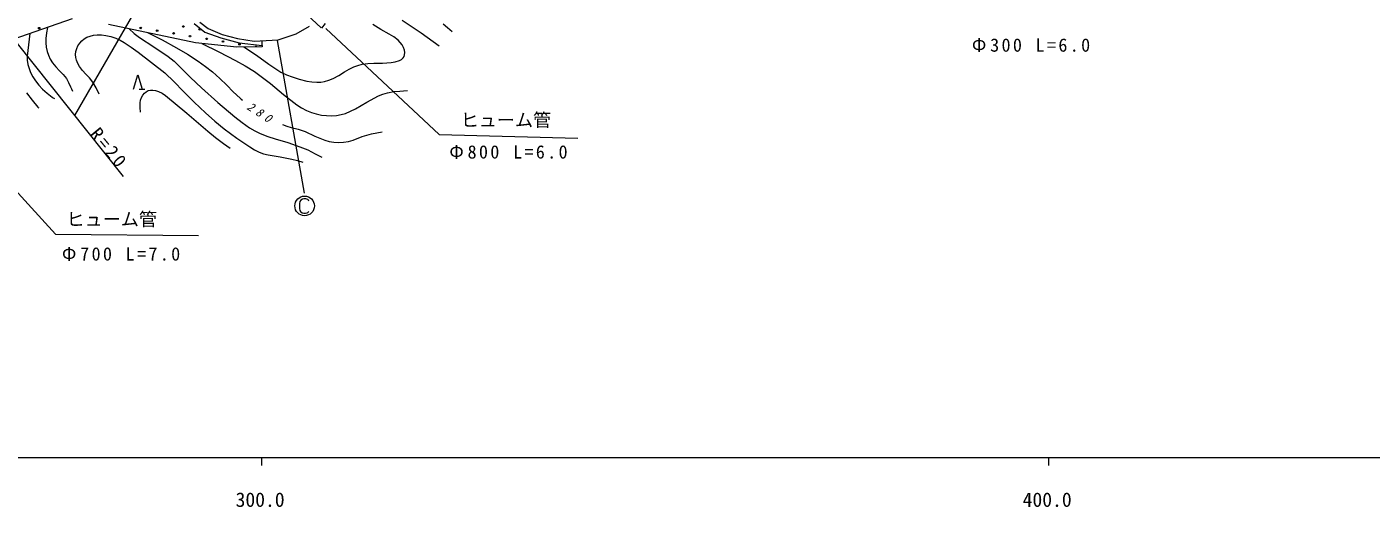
# Model space of a CAD drawing. Units: millimetres, scale not verified. Extents: x 46589 to 686589, y 5897 to 365897.
# Drawn here: x 344792 to 515585, y 184611 to 245594 of the extents above; entities that cross this region are included whole.
import ezdxf
from ezdxf.enums import TextEntityAlignment as Align

# ---------------------------------------------------------------- set-up
doc = ezdxf.new("R2010")
doc.units = ezdxf.units.MM
doc.header["$LTSCALE"] = 1000
doc.linetypes.add('DASHED', pattern=[7.5, 6, -1.5])
doc.layers.add('S-SUV', color=7, linetype='Continuous', lineweight=13)
doc.styles.add('ＭＳ ゴシック', font='')
doc.styles.get('ＭＳ ゴシック').set_extended_font_data('MS Gothic')

msp = doc.modelspace()

# ---------------------------------------------------------------- linework, layer by layer
at = {"layer": 'S-SUV'}
for p, q in [((360823, 251639), (350829, 234358)), ((338357, 249976), (357024, 226601)), ((350557, 246630), (339933, 242913)), ((366032, 246010), (367413, 244938)), ((366750, 246188), (367839, 245392)), ((382256, 245423), (382737, 246027)), ((394873, 244794), (392494, 246393)), ((397684, 245983), (398255, 245514)), ((345183, 244750), (344982, 243330)), ((347267, 244824), (347183, 244110)), ((347411, 245529), (347267, 244824)), ((352065, 244066), (352422, 244275)), ((352422, 244275), (352813, 244433)), ((352813, 244433), (353255, 244539)), ((353255, 244539), (353713, 244586)), ((353713, 244586), (354263, 244575)), ((354263, 244575), (354822, 244502)), ((354822, 244502), (355461, 244356)), ((366198, 243580), (355169, 245915)), ((355461, 244356), (356075, 244155)), ((357803, 245357), (358429, 244772)), ((358429, 244772), (359099, 244228)), ((360138, 244863), (361975, 243930)), ((367413, 244938), (369414, 244200)), ((367839, 245392), (369619, 244632)), ((369619, 244632), (371538, 244130)), ((376722, 243940), (379021, 244718)), ((379021, 244718), (380715, 245704)), ((382761, 245410), (397181, 231934)), ((389770, 245251), (388746, 245880)), ((390814, 244681), (389770, 245251)), ((391399, 244318), (390814, 244681)), ((391947, 243908), (391399, 244318)), ((397196, 243160), (394873, 244794)), ((398255, 245514), (398813, 245025)), ((344982, 243330), (344837, 241877)), ((347183, 244110), (347180, 243560)), ((347180, 243560), (347239, 243000)), ((347239, 243000), (347351, 242490)), ((351024, 242478), (351126, 242852)), ((351126, 242852), (351286, 243208)), ((351286, 243208), (351499, 243535)), ((351499, 243535), (351758, 243820)), ((351758, 243820), (352065, 244066)), ((356075, 244155), (356629, 243917)), ((356629, 243917), (357172, 243616)), ((357172, 243616), (358062, 243023)), ((358062, 243023), (358927, 242376)), ((359099, 244228), (360926, 243071)), ((360926, 243071), (362736, 241853)), ((361975, 243930), (363792, 242940)), ((363792, 242940), (365190, 242120)), ((371463, 243032), (366198, 243580)), ((367036, 243493), (369181, 242444)), ((369414, 244200), (371773, 243557)), ((374703, 243080), (371463, 243032)), ((371538, 244130), (373682, 243802)), ((371773, 243557), (374703, 243223)), ((372350, 243045), (373959, 241986)), ((373682, 243802), (376722, 243940)), ((374703, 243223), (374689, 243848)), ((374703, 243223), (374703, 243080)), ((376610, 243869), (380038, 224474)), ((392232, 243632), (391947, 243908)), ((392475, 243311), (392232, 243632)), ((392645, 242984), (392475, 243311)), ((392759, 242634), (392645, 242984)), ((392802, 242329), (392759, 242634)), ((344837, 241877), (344849, 241349)), ((344849, 241349), (344920, 240828)), ((344920, 240828), (345061, 240307)), ((347351, 242490), (347523, 241988)), ((347523, 241988), (347759, 241505)), ((347759, 241505), (348048, 241050)), ((348048, 241050), (348465, 240523)), ((350984, 242106), (351024, 242478)), ((351008, 241724), (350984, 242106)), ((351090, 241360), (351008, 241724)), ((351252, 240947), (351090, 241360)), ((351465, 240567), (351252, 240947)), ((358927, 242376), (360637, 241091)), ((360637, 241091), (362304, 239763)), ((362736, 241853), (363485, 241241)), ((363485, 241241), (364202, 240576)), ((365190, 242120), (366556, 241249)), ((366556, 241249), (367492, 240583)), ((369181, 242444), (371313, 241334)), ((371313, 241334), (372515, 240652)), ((373959, 241986), (375539, 240874)), ((375539, 240874), (376289, 240343)), ((386850, 240711), (387398, 240845)), ((387398, 240845), (388115, 240948)), ((388115, 240948), (388859, 240993)), ((388859, 240993), (389971, 241003)), ((389971, 241003), (391063, 241073)), ((391063, 241073), (391590, 241174)), ((391590, 241174), (392116, 241337)), ((392116, 241337), (392373, 241470)), ((392373, 241470), (392590, 241649)), ((392590, 241649), (392711, 241824)), ((392711, 241824), (392783, 242039)), ((392783, 242039), (392802, 242329)), ((329435, 240020), (348436, 219266)), ((345061, 240307), (345260, 239801)), ((345260, 239801), (345545, 239253)), ((345545, 239253), (345887, 238727)), ((348465, 240523), (348936, 240027)), ((348936, 240027), (349397, 239555)), ((349397, 239555), (349806, 239049)), ((351848, 240063), (351465, 240567)), ((352275, 239601), (351848, 240063)), ((352738, 239107), (352275, 239601)), ((358346, 237698), (358895, 239494)), ((358895, 239494), (359444, 237698)), ((362304, 239763), (363504, 238619)), ((364202, 240576), (365560, 239187)), ((365560, 239187), (366958, 237845)), ((367492, 240583), (368390, 239870)), ((368390, 239870), (369311, 239059)), ((372515, 240652), (373691, 239915)), ((373691, 239915), (374739, 239175)), ((374739, 239175), (375752, 238387)), ((376289, 240343), (377074, 239861)), ((377074, 239861), (377760, 239527)), ((377760, 239527), (378483, 239242)), ((378483, 239242), (379408, 238948)), ((383698, 239043), (384433, 239431)), ((384433, 239431), (385148, 239878)), ((385148, 239878), (385721, 240226)), ((385721, 240226), (386322, 240520)), ((386322, 240520), (386850, 240711)), ((345887, 238727), (346303, 238199)), ((346303, 238199), (346771, 237704)), ((346771, 237704), (347378, 237171)), ((349806, 239049), (350100, 238546)), ((350100, 238546), (350349, 237999)), ((350349, 237999), (350463, 237717)), ((350463, 237717), (350577, 237424)), ((353154, 238577), (352738, 239107)), ((353596, 237843), (353154, 238577)), ((353989, 237071), (353596, 237843)), ((359071, 237698), (359791, 237698)), ((359964, 237367), (360220, 237499)), ((360220, 237499), (360487, 237564)), ((360487, 237564), (360777, 237572)), ((360777, 237572), (361152, 237509)), ((361152, 237509), (361528, 237383)), ((363504, 238619), (364664, 237431)), ((364664, 237431), (366046, 236028)), ((366958, 237845), (369061, 235988)), ((369311, 239059), (370193, 238202)), ((370193, 238202), (371017, 237355)), ((375752, 238387), (377393, 237027)), ((379408, 238948), (380369, 238706)), ((380369, 238706), (380990, 238602)), ((380990, 238602), (381619, 238558)), ((381619, 238558), (382122, 238580)), ((382122, 238580), (382617, 238663)), ((382617, 238663), (383160, 238822)), ((383160, 238822), (383698, 239043)), ((391395, 237369), (392194, 237452)), ((392194, 237452), (392659, 237483)), ((392659, 237483), (393135, 237510)), ((344747, 237213), (345443, 236303)), ((345443, 236303), (346196, 235419)), ((347378, 237171), (348022, 236684)), ((348022, 236684), (348152, 236590)), ((348152, 236590), (348281, 236497)), ((359177, 235950), (359233, 236291)), ((359179, 235368), (359177, 235950)), ((359233, 236291), (359351, 236631)), ((359351, 236631), (359515, 236918)), ((359515, 236918), (359735, 237180)), ((359735, 237180), (359964, 237367)), ((361528, 237383), (361981, 237162)), ((361981, 237162), (362393, 236895)), ((362393, 236895), (365106, 234637)), ((366046, 236028), (367470, 234668)), ((369061, 235988), (371205, 234175)), ((371017, 237355), (371879, 236557)), ((371879, 236557), (372039, 236429)), ((372039, 236429), (372201, 236306)), ((377393, 237027), (379077, 235710)), ((379077, 235710), (379692, 235316)), ((386558, 235195), (388002, 236047)), ((388002, 236047), (389466, 236842)), ((389466, 236842), (390027, 237063)), ((390027, 237063), (390614, 237229)), ((390614, 237229), (391395, 237369)), ((346196, 235419), (346242, 235366)), ((346242, 235366), (346295, 235305)), ((359242, 234775), (359179, 235368)), ((365106, 234637), (367768, 232343)), ((367470, 234668), (368651, 233633)), ((371205, 234175), (372133, 233457)), ((379692, 235316), (380337, 234974)), ((380337, 234974), (380939, 234727)), ((380939, 234727), (381564, 234537)), ((381564, 234537), (382215, 234402)), ((382215, 234402), (382877, 234327)), ((382877, 234327), (383513, 234311)), ((383513, 234311), (384144, 234355)), ((384144, 234355), (384704, 234453)), ((384704, 234453), (385258, 234611)), ((385258, 234611), (385914, 234873)), ((385914, 234873), (386558, 235195)), ((367768, 232343), (368745, 231547)), ((368651, 233633), (369878, 232639)), ((369878, 232639), (371473, 231473)), ((372133, 233457), (373095, 232790)), ((373095, 232790), (373755, 232401)), ((373755, 232401), (374451, 232061)), ((377260, 233210), (377802, 232989)), ((377802, 232989), (378375, 232822)), ((378375, 232822), (379279, 232600)), ((379279, 232600), (380163, 232320)), ((380163, 232320), (381379, 231729)), ((368745, 231547), (369765, 230794)), ((369765, 230794), (370197, 230489)), ((371473, 231473), (373115, 230347)), ((374451, 232061), (375388, 231694)), ((375388, 231694), (376349, 231382)), ((376349, 231382), (377932, 230910)), ((377932, 230910), (379490, 230383)), ((381379, 231729), (382628, 231190)), ((382628, 231190), (383213, 231041)), ((383213, 231041), (383809, 230952)), ((383809, 230952), (384420, 230926)), ((384420, 230926), (385030, 230960)), ((385030, 230960), (385645, 231058)), ((385645, 231058), (386258, 231218)), ((386258, 231218), (387408, 231655)), ((387408, 231655), (388569, 232030)), ((388569, 232030), (389247, 232155)), ((389247, 232155), (389944, 232250)), ((397181, 231934), (414797, 231455)), ((370197, 230489), (370630, 230185)), ((373115, 230347), (373696, 229989)), ((373696, 229989), (374300, 229689)), ((374300, 229689), (374866, 229489)), ((374866, 229489), (375464, 229343)), ((375464, 229343), (376962, 229100)), ((376962, 229100), (378453, 228797)), ((379490, 230383), (380468, 229965)), ((380468, 229965), (381434, 229486)), ((381434, 229486), (381859, 229263)), ((381859, 229263), (382283, 229037)), ((378453, 228797), (379156, 228613)), ((379156, 228613), (379855, 228419)), ((379986, 223765), (379792, 223727)), ((380229, 223765), (379986, 223765)), ((380373, 223727), (380229, 223765)), ((379473, 223415), (379423, 223165)), ((379423, 223165), (379423, 222552)), ((379423, 222552), (379473, 222290)), ((379592, 223590), (379473, 223415)), ((379473, 222290), (379567, 222134)), ((379567, 222134), (379748, 222002)), ((379792, 223727), (379592, 223590)), ((380492, 223659), (380373, 223727)), ((380486, 222027), (380573, 222109)), ((380579, 223571), (380492, 223659)), ((380573, 222109), (380611, 222196)), ((380629, 223452), (380579, 223571)), ((379748, 222002), (379973, 221952)), ((379973, 221952), (380211, 221952)), ((380211, 221952), (380392, 221971)), ((380392, 221971), (380486, 222027)), ((348436, 219266), (366595, 219111)), ((46589, 190897), (585589, 190897)), ((374589, 190897), (374589, 189897)), ((474589, 190897), (474589, 189897))]:
    msp.add_line(p, q, dxfattribs=at)
at = {"layer": 'S-SUV', "linetype": 'DASHED'}
msp.add_line((377790, 249560), (382256, 245423), dxfattribs=at)
at = {"layer": 'S-SUV'}
for centre, radius in [((346348, 245428), 99.5), ((359251, 245456), 99.5), ((361344, 245111), 99.5), ((363437, 244767), 99.5), ((364656, 245642), 99.5), ((365531, 244423), 99.5), ((366749, 245297), 99.5), ((367624, 244078), 99.5), ((369717, 243734), 99.5), ((371810, 243390), 99.5), ((380079, 222859), 1244)]:
    msp.add_circle(centre, radius, dxfattribs=at)
msp.add_arc((373903, 243046), 99.5, 14.09245, 167.59305, dxfattribs=at)

# ---------------------------------------------------------------- texts
at = {"layer": 'S-SUV', "style": 'ＭＳ ゴシック'}
for s, height, p in [('ヒューム管', 1686, (399904, 232421)), ('ヒューム管', 1686, (349822, 219823)), ('300.0', 1833, (371308, 184091)), ('400.0', 1833, (471308, 184091))]:
    msp.add_text(s, height=height, dxfattribs=at).set_placement(p, align=Align.BOTTOM_LEFT)
at = {"layer": 'S-SUV', "char_height": 1686, "attachment_point": 7, "style": 'ＭＳ ゴシック'}
for s, insert in [('\\T1.26;Φ300\\~L=6.0', (464858, 242390)), ('\\T1.26;Φ800\\~L=6.0', (398461, 228820)), ('\\T1.26;Φ700\\~L=7.0', (349242, 215868))]:
    msp.add_mtext(s, dxfattribs=dict(at, insert=insert))
at = {"layer": 'S-SUV', "attachment_point": 7, "style": 'ＭＳ ゴシック'}
for s, insert, char_height, rotation in [('\\T1.73;\\Q15;280', (372632, 235189), 1100, 327.2), ('\\T1.3;R=20', (352684, 231924), 1686, 309.4)]:
    msp.add_mtext(s, dxfattribs=dict(at, insert=insert, char_height=char_height, rotation=rotation))

doc.saveas('drawing.dxf')
